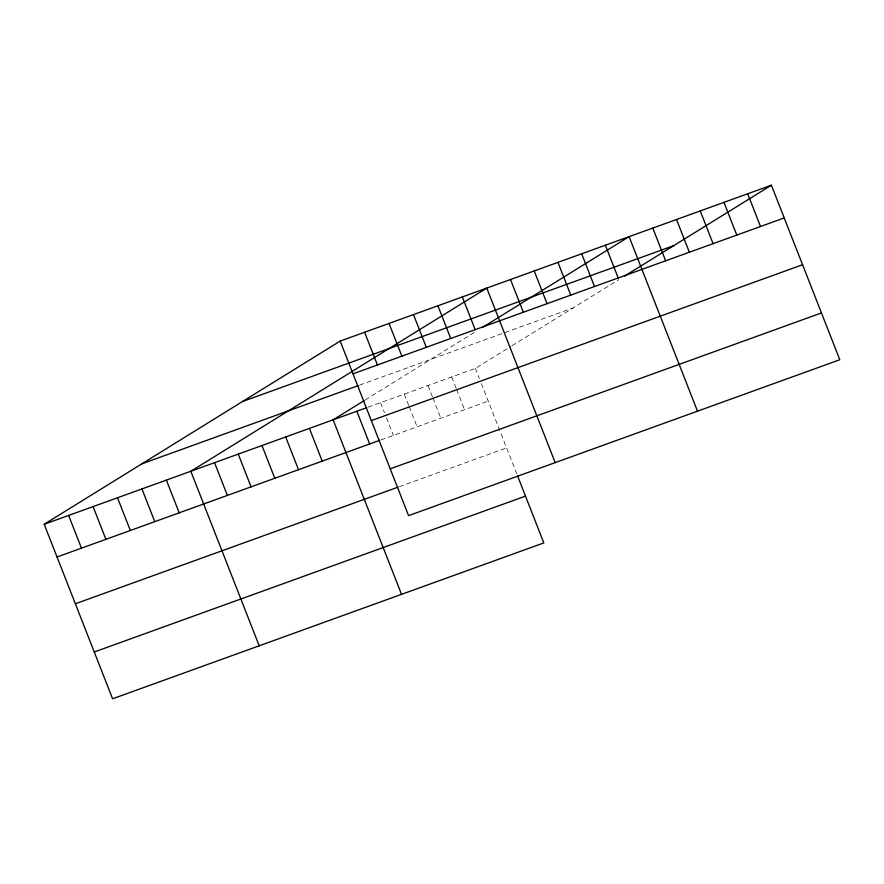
<?xml version="1.0" encoding="UTF-8"?>
<svg xmlns="http://www.w3.org/2000/svg" width="884" height="884" viewBox="0 0 884 884"><rect width="100%" height="100%" fill="white"/><g stroke="black" fill="none" stroke-linecap="round" stroke-linejoin="round"><path stroke-width="0.66" stroke-dasharray="4.42 3.31" d="M365.313 399.899L475.393 331.776M368.076 407.181L475.426 368.374L510.952 346.395M512.057 345.71L618.844 279.62M359.644 385.092L573.097 307.93M380.905 439.912L488.255 401.115M399.248 486.708L506.598 447.901M475.426 368.374L479.382 378.451M481.349 383.49L517.041 474.542M451.713 376.949L456.155 388.286M456.652 389.546L464.542 409.679M428 385.523L432.431 396.861M432.928 398.12L440.818 418.254M404.275 394.098L408.717 405.424M409.215 406.684L417.104 426.828M380.562 402.673L384.507 412.74M386.485 417.778L393.391 435.403"/><path stroke-width="1.33" d="M517.538 475.813L543.826 542.909L112.6 698.791L44.2 524.267L340.174 341.091L771.4 185.209L839.8 359.733L408.574 515.626L340.174 341.091M364.197 400.585L333.124 419.823L401.524 594.346M482.255 327.533L629.099 236.647L697.498 411.182M624.557 276.084L771.4 185.209M242.503 401.535L673.73 245.653M353.003 373.822L784.23 217.939M141.871 463.813L358.396 385.546M44.2 524.267L366.827 407.634M371.335 420.618L802.573 264.736M57.029 556.997L379.656 440.365M390.231 468.829L821.457 312.947M75.361 603.783L397.999 487.161M94.256 651.994L525.494 496.112M747.687 193.784L760.516 226.514M723.963 202.359L736.792 235.089M700.25 210.933L713.079 243.664M676.536 219.508L689.354 252.238M652.812 228.072L665.641 260.813M605.374 245.222L618.203 277.952M581.661 253.796L594.49 286.526M557.948 262.371L570.766 295.101M534.223 270.946L547.052 303.676M510.51 279.521L523.339 312.251M555.185 462.619L486.786 288.096L190.822 471.26L259.211 645.795M462.354 296.925L475.183 329.655M437.923 305.765L450.741 338.495M413.48 314.594L426.309 347.324M389.048 323.422L401.877 356.153M364.606 332.262L377.435 364.993M356.838 411.248L369.667 443.978M309.411 428.397L322.229 461.128M285.687 436.972L298.516 469.702M261.973 445.536L274.802 478.277M238.249 454.111L251.078 486.841M214.536 462.686L227.365 495.416M166.38 480.1L179.209 512.831M141.948 488.929L154.777 521.659M117.506 497.758L130.335 530.488M93.074 506.598L105.903 539.328M68.632 515.427L81.461 548.157"/></g></svg>
